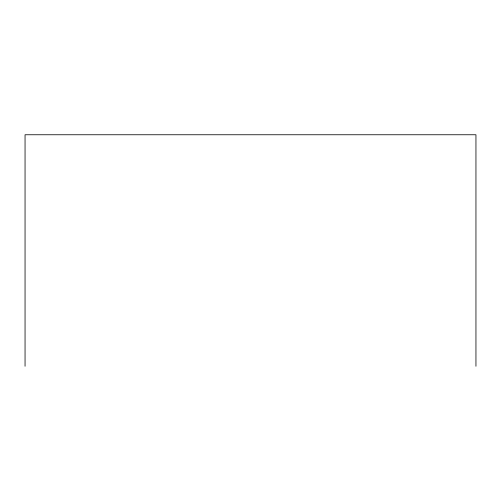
<?xml version="1.0" encoding="UTF-8"?>
<svg xmlns="http://www.w3.org/2000/svg" width="501" height="501" viewBox="0 0 501 501"><rect width="100%" height="100%" fill="white"/><g stroke="black" fill="none" stroke-linecap="round" stroke-linejoin="round"><path stroke-width="0.75" d="M475.95 366.244L475.95 134.756L25.05 134.756L25.05 366.244"/></g></svg>
